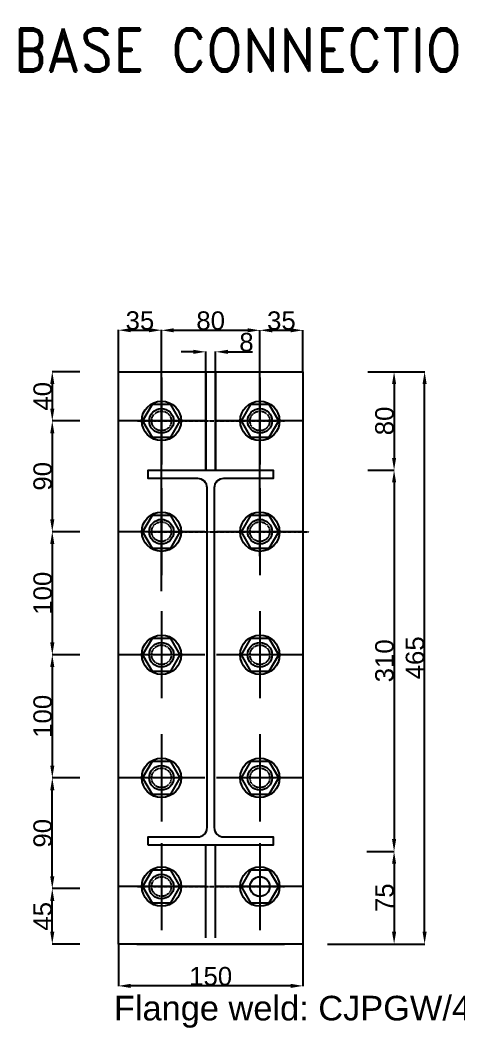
# Model space of a CAD drawing. Header units: inches. Extents: x 3340 to 8649, y 25316 to 28904.
# Drawn here: x 7483 to 7840, y 26593 to 27412 of the extents above; entities that cross this region are included whole.
import ezdxf
from ezdxf.enums import TextEntityAlignment as Align

# ---------------------------------------------------------------- set-up
doc = ezdxf.new("R2010")
doc.units = ezdxf.units.IN
doc.header["$MEASUREMENT"] = 0
doc.linetypes.add('DASHED', pattern=[0.75, 0.5, -0.25])
doc.linetypes.add('HIDDEN', pattern=[0.375, 0.25, -0.125])
doc.layers.add('DIM', color=7, linetype='Continuous')
doc.layers.add('TEXT', color=2, linetype='Continuous', lineweight=0)
doc.styles.add('ROMAND', font='ROMAND', dxfattribs={"height": 3})
doc.styles.add('ROMSIM', font='arial.ttf')
doc.styles.get("Standard").update_dxf_attribs({"font": 'arial.ttf'})
doc.dimstyles.get("Standard").update_dxf_attribs({"dimtxt": 0.18, "dimasz": 0.18, "dimexe": 0.18, "dimexo": 0.0625, "dimgap": 0.09, "dimtad": 0, "dimtih": 1, "dimtoh": 1, "dimdec": 4, "dimzin": 0, "dimdsep": 46, "dimtxsty": 'Standard', "dimcen": 0.09, "dimadec": 0, "dimazin": 0, "dimtfac": 1, "dimtdec": 4, "dimtofl": 0, "dimtmove": 0, "dimatfit": 3, "dimfxl": 1, "dimtolj": 1, "dimtzin": 0, "dimarcsym": 0})

# ---------------------------------------------------------------- blocks, each defined once
blk = doc.blocks.new('*D94')
at = {"color": 3, "lineweight": -2, "transparency": 16777216}
for p, q in [((7531.49, 27126.38), (7508.96, 27126.38)), ((7509.14, 27116.38), (7509.14, 27096.38)), ((7531.49, 27086.38), (7508.96, 27086.38))]:
    blk.add_line(p, q, dxfattribs=at)
at = {"color": 3, "transparency": 16777216}
for points in [[(7507.47, 27116.38), (7510.81, 27116.38), (7509.14, 27126.38)], [(7507.47, 27096.38), (7510.81, 27096.38), (7509.14, 27086.38)]]:
    blk.add_solid(points, dxfattribs=at)
at = {"layer": 'DEFPOINTS', "color": 0, "transparency": 16777216}
for p in [(7531.55, 27126.38), (7509.14, 27086.38), (7531.55, 27086.38)]:
    blk.add_point(p, dxfattribs=at)
at = {"color": 6, "transparency": 16777216, "insert": (7501.38, 27106.38), "char_height": 15, "attachment_point": 5, "rotation": 90, "style": 'ROMSIM'}
blk.add_mtext('\\A1;40', dxfattribs=at)
blk = doc.blocks.new('*D95')
at = {"color": 3, "lineweight": -2, "transparency": 16777216}
for p, q in [((7531.49, 27086.38), (7508.96, 27086.38)), ((7509.14, 27076.38), (7509.14, 27006.38)), ((7531.49, 26996.38), (7508.96, 26996.38))]:
    blk.add_line(p, q, dxfattribs=at)
at = {"color": 3, "transparency": 16777216}
for points in [[(7507.47, 27076.38), (7510.81, 27076.38), (7509.14, 27086.38)], [(7507.47, 27006.38), (7510.81, 27006.38), (7509.14, 26996.38)]]:
    blk.add_solid(points, dxfattribs=at)
at = {"layer": 'DEFPOINTS', "color": 0, "transparency": 16777216}
for p in [(7531.55, 27086.38), (7509.14, 26996.38), (7531.55, 26996.38)]:
    blk.add_point(p, dxfattribs=at)
at = {"color": 6, "transparency": 16777216, "insert": (7501.38, 27041.38), "char_height": 15, "attachment_point": 5, "rotation": 90, "style": 'ROMSIM'}
blk.add_mtext('\\A1;90', dxfattribs=at)
blk = doc.blocks.new('*D96')
at = {"color": 3, "lineweight": -2, "transparency": 16777216}
for p, q in [((7531.49, 26706.38), (7508.96, 26706.38)), ((7509.14, 26671.38), (7509.14, 26696.38)), ((7531.49, 26661.38), (7508.96, 26661.38))]:
    blk.add_line(p, q, dxfattribs=at)
at = {"color": 3, "transparency": 16777216}
for points in [[(7507.47, 26696.38), (7510.81, 26696.38), (7509.14, 26706.38)], [(7507.47, 26671.38), (7510.81, 26671.38), (7509.14, 26661.38)]]:
    blk.add_solid(points, dxfattribs=at)
at = {"layer": 'DEFPOINTS', "color": 0, "transparency": 16777216}
for p in [(7509.14, 26706.38), (7531.55, 26706.38), (7531.55, 26661.38)]:
    blk.add_point(p, dxfattribs=at)
at = {"color": 6, "transparency": 16777216, "insert": (7501.41, 26683.88), "char_height": 15, "attachment_point": 5, "rotation": 90, "style": 'ROMSIM'}
blk.add_mtext('\\A1;45', dxfattribs=at)
blk = doc.blocks.new('*D97')
at = {"color": 3, "lineweight": -2, "transparency": 16777216}
for p, q in [((7531.49, 26796.38), (7508.96, 26796.38)), ((7509.14, 26716.38), (7509.14, 26786.38)), ((7531.49, 26706.38), (7508.96, 26706.38))]:
    blk.add_line(p, q, dxfattribs=at)
at = {"color": 3, "transparency": 16777216}
for points in [[(7507.47, 26786.38), (7510.81, 26786.38), (7509.14, 26796.38)], [(7507.47, 26716.38), (7510.81, 26716.38), (7509.14, 26706.38)]]:
    blk.add_solid(points, dxfattribs=at)
at = {"layer": 'DEFPOINTS', "color": 0, "transparency": 16777216}
for p in [(7509.14, 26796.38), (7531.55, 26796.38), (7531.55, 26706.38)]:
    blk.add_point(p, dxfattribs=at)
at = {"color": 6, "transparency": 16777216, "insert": (7501.38, 26751.38), "char_height": 15, "attachment_point": 5, "rotation": 90, "style": 'ROMSIM'}
blk.add_mtext('\\A1;90', dxfattribs=at)
blk = doc.blocks.new('*D98')
at = {"color": 3, "lineweight": -2, "transparency": 16777216}
for p, q in [((7531.49, 26996.38), (7508.96, 26996.38)), ((7509.14, 26986.38), (7509.14, 26906.38)), ((7531.49, 26896.38), (7508.96, 26896.38))]:
    blk.add_line(p, q, dxfattribs=at)
at = {"color": 3, "transparency": 16777216}
for points in [[(7507.47, 26986.38), (7510.81, 26986.38), (7509.14, 26996.38)], [(7507.47, 26906.38), (7510.81, 26906.38), (7509.14, 26896.38)]]:
    blk.add_solid(points, dxfattribs=at)
at = {"layer": 'DEFPOINTS', "color": 0, "transparency": 16777216}
for p in [(7531.55, 26996.38), (7509.14, 26896.38), (7531.55, 26896.38)]:
    blk.add_point(p, dxfattribs=at)
at = {"color": 6, "transparency": 16777216, "insert": (7501.38, 26946.38), "char_height": 15, "attachment_point": 5, "rotation": 90, "style": 'ROMSIM'}
blk.add_mtext('\\A1;100', dxfattribs=at)
blk = doc.blocks.new('*D99')
at = {"color": 3, "lineweight": -2, "transparency": 16777216}
for p, q in [((7562.88, 27126.45), (7562.88, 27160.28)), ((7572.88, 27160.1), (7587.88, 27160.1)), ((7597.88, 26948.13), (7597.88, 27160.28))]:
    blk.add_line(p, q, dxfattribs=at)
at = {"color": 3, "transparency": 16777216}
for points in [[(7572.88, 27161.77), (7572.88, 27158.43), (7562.88, 27160.1)], [(7587.88, 27161.77), (7587.88, 27158.43), (7597.88, 27160.1)]]:
    blk.add_solid(points, dxfattribs=at)
at = {"layer": 'DEFPOINTS', "color": 0, "transparency": 16777216}
for p in [(7597.88, 27160.1), (7562.88, 27126.38), (7597.88, 26948.07)]:
    blk.add_point(p, dxfattribs=at)
at = {"color": 6, "transparency": 16777216, "insert": (7580.38, 27167.86), "char_height": 15, "attachment_point": 5, "style": 'ROMSIM'}
blk.add_mtext('\\A1;35', dxfattribs=at)
blk = doc.blocks.new('*D100')
at = {"color": 3, "lineweight": -2, "transparency": 16777216}
for p, q in [((7597.88, 26979.86), (7597.88, 27160.19)), ((7607.88, 27160.01), (7667.88, 27160.01)), ((7677.88, 26976.46), (7677.88, 27160.19))]:
    blk.add_line(p, q, dxfattribs=at)
at = {"color": 3, "transparency": 16777216}
for points in [[(7607.88, 27161.68), (7607.88, 27158.34), (7597.88, 27160.01)], [(7667.88, 27161.68), (7667.88, 27158.34), (7677.88, 27160.01)]]:
    blk.add_solid(points, dxfattribs=at)
at = {"layer": 'DEFPOINTS', "color": 0, "transparency": 16777216}
for p in [(7677.88, 27160.01), (7597.88, 26979.8), (7677.88, 26976.4)]:
    blk.add_point(p, dxfattribs=at)
at = {"color": 6, "transparency": 16777216, "insert": (7637.88, 27167.77), "char_height": 15, "attachment_point": 5, "style": 'ROMSIM'}
blk.add_mtext('\\A1;80', dxfattribs=at)
blk = doc.blocks.new('*D101')
at = {"color": 3, "lineweight": -2, "transparency": 16777216}
for p, q in [((7677.88, 27126.45), (7677.88, 27160.19)), ((7687.88, 27160.01), (7702.88, 27160.01)), ((7712.88, 27126.45), (7712.88, 27160.19))]:
    blk.add_line(p, q, dxfattribs=at)
at = {"color": 3, "transparency": 16777216}
for points in [[(7687.88, 27161.68), (7687.88, 27158.34), (7677.88, 27160.01)], [(7702.88, 27161.68), (7702.88, 27158.34), (7712.88, 27160.01)]]:
    blk.add_solid(points, dxfattribs=at)
at = {"layer": 'DEFPOINTS', "color": 0, "transparency": 16777216}
for p in [(7712.88, 27160.01), (7677.88, 27126.38), (7712.88, 27126.38)]:
    blk.add_point(p, dxfattribs=at)
at = {"color": 6, "transparency": 16777216, "insert": (7695.38, 27167.77), "char_height": 15, "attachment_point": 5, "style": 'ROMSIM'}
blk.add_mtext('\\A1;35', dxfattribs=at)
blk = doc.blocks.new('*D102')
at = {"color": 3, "lineweight": -2, "transparency": 16777216}
for p, q in [((7765.56, 27126.38), (7787.16, 27126.38)), ((7786.98, 27116.38), (7786.98, 27056.38)), ((7765.56, 27046.38), (7787.16, 27046.38))]:
    blk.add_line(p, q, dxfattribs=at)
at = {"color": 3, "transparency": 16777216}
for points in [[(7785.31, 27116.38), (7788.64, 27116.38), (7786.98, 27126.38)], [(7785.31, 27056.38), (7788.64, 27056.38), (7786.98, 27046.38)]]:
    blk.add_solid(points, dxfattribs=at)
at = {"layer": 'DEFPOINTS', "color": 0, "transparency": 16777216}
for p in [(7765.49, 27126.38), (7765.49, 27046.38), (7786.98, 27046.38)]:
    blk.add_point(p, dxfattribs=at)
at = {"color": 6, "transparency": 16777216, "insert": (7779.22, 27086.38), "char_height": 15, "attachment_point": 5, "rotation": 90, "style": 'ROMSIM'}
blk.add_mtext('\\A1;80', dxfattribs=at)
blk = doc.blocks.new('*D103')
at = {"color": 3, "lineweight": -2, "transparency": 16777216}
for p, q in [((7765.56, 27046.38), (7787.16, 27046.38)), ((7786.98, 27036.38), (7786.98, 26746.58)), ((7764.83, 26736.58), (7787.16, 26736.58))]:
    blk.add_line(p, q, dxfattribs=at)
at = {"color": 3, "transparency": 16777216}
for points in [[(7785.31, 27036.38), (7788.64, 27036.38), (7786.98, 27046.38)], [(7785.31, 26746.58), (7788.64, 26746.58), (7786.98, 26736.58)]]:
    blk.add_solid(points, dxfattribs=at)
at = {"layer": 'DEFPOINTS', "color": 0, "transparency": 16777216}
for p in [(7765.49, 27046.38), (7764.77, 26736.58), (7786.98, 26736.58)]:
    blk.add_point(p, dxfattribs=at)
at = {"color": 6, "transparency": 16777216, "insert": (7779.21, 26891.48), "char_height": 15, "attachment_point": 5, "rotation": 90, "style": 'ROMSIM'}
blk.add_mtext('\\A1;310', dxfattribs=at)
blk = doc.blocks.new('*D104')
at = {"color": 3, "lineweight": -2, "transparency": 16777216}
for p, q in [((7764.83, 26736.58), (7787.16, 26736.58)), ((7786.98, 26726.58), (7786.98, 26671.38)), ((7765.56, 26661.38), (7787.16, 26661.38))]:
    blk.add_line(p, q, dxfattribs=at)
at = {"color": 3, "transparency": 16777216}
for points in [[(7785.31, 26726.58), (7788.64, 26726.58), (7786.98, 26736.58)], [(7785.31, 26671.38), (7788.64, 26671.38), (7786.98, 26661.38)]]:
    blk.add_solid(points, dxfattribs=at)
at = {"layer": 'DEFPOINTS', "color": 0, "transparency": 16777216}
for p in [(7764.77, 26736.58), (7765.49, 26661.38), (7786.98, 26661.38)]:
    blk.add_point(p, dxfattribs=at)
at = {"color": 6, "transparency": 16777216, "insert": (7779.25, 26698.98), "char_height": 15, "attachment_point": 5, "rotation": 90, "style": 'ROMSIM'}
blk.add_mtext('\\A1;75', dxfattribs=at)
blk = doc.blocks.new('*D105')
at = {"color": 3, "lineweight": -2, "transparency": 16777216}
for p, q in [((7765.56, 27126.38), (7811.97, 27126.38)), ((7811.79, 26671.38), (7811.79, 27116.38)), ((7732.94, 26661.38), (7811.97, 26661.38))]:
    blk.add_line(p, q, dxfattribs=at)
at = {"color": 3, "transparency": 16777216}
for points in [[(7810.13, 27116.38), (7813.46, 27116.38), (7811.79, 27126.38)], [(7810.13, 26671.38), (7813.46, 26671.38), (7811.79, 26661.38)]]:
    blk.add_solid(points, dxfattribs=at)
at = {"layer": 'DEFPOINTS', "color": 0, "transparency": 16777216}
for p in [(7765.49, 27126.38), (7811.79, 27126.38), (7732.88, 26661.38)]:
    blk.add_point(p, dxfattribs=at)
at = {"color": 6, "transparency": 16777216, "insert": (7804.04, 26893.88), "char_height": 15, "attachment_point": 5, "rotation": 90, "style": 'ROMSIM'}
blk.add_mtext('\\A1;465', dxfattribs=at)
blk = doc.blocks.new('*D106')
at = {"color": 3, "lineweight": -2, "transparency": 16777216}
for p, q in [((7562.88, 26661.32), (7562.88, 26627.18)), ((7712.88, 26661.32), (7712.88, 26627.18)), ((7702.88, 26627.36), (7572.88, 26627.36))]:
    blk.add_line(p, q, dxfattribs=at)
at = {"color": 3, "transparency": 16777216}
for points in [[(7572.88, 26629.03), (7572.88, 26625.69), (7562.88, 26627.36)], [(7702.88, 26629.03), (7702.88, 26625.69), (7712.88, 26627.36)]]:
    blk.add_solid(points, dxfattribs=at)
at = {"layer": 'DEFPOINTS', "color": 0, "transparency": 16777216}
for p in [(7562.88, 26661.38), (7712.88, 26661.38), (7562.88, 26627.36)]:
    blk.add_point(p, dxfattribs=at)
at = {"color": 6, "transparency": 16777216, "insert": (7637.88, 26635.12), "char_height": 15, "attachment_point": 5}
blk.add_mtext('\\A1;150', dxfattribs=at)
blk = doc.blocks.new('bolt head')
at = {"layer": 'DIM', "color": 1, "linetype": 'Continuous', "ltscale": 0.1}
for p, q in [((0, 139), (0, -139)), ((-139, 0), (139, 0))]:
    blk.add_line(p, q, dxfattribs=at)
at = {"layer": 'DIM', "color": 4}
for p, q in [((-60.2, 0), (-30.1, 52.1)), ((-30.1, 52.1), (30.1, 52.1)), ((30.1, 52.1), (60.2, 0)), ((-30.1, -52.1), (-60.2, 0)), ((60.2, 0), (30.1, -52.1)), ((30.1, -52.1), (-30.1, -52.1))]:
    blk.add_line(p, q, dxfattribs=at)
at = {"layer": 'DIM', "color": 1, "extrusion": (0, 0, -1)}
blk.add_ellipse((0, 0), major_axis=(-62.8, 0.1), ratio=1, start_param=-0.0009787365157023498, end_param=6.282206570663884, dxfattribs=at)
at = {"layer": 'DIM', "color": 3, "linetype": 'HIDDEN', "ltscale": 0.03, "extrusion": (0, 0, -1)}
blk.add_ellipse((0, 0), major_axis=(22.2, 22.2), ratio=1, start_param=3.926991, end_param=10.210176, dxfattribs=at)
blk = doc.blocks.new('*D132')
at = {"color": 3, "lineweight": -2, "transparency": 16777216}
for p, q in [((7623.88, 27142.52), (7613.88, 27142.52)), ((7633.88, 27126.45), (7633.88, 27142.7)), ((7641.88, 27126.45), (7641.88, 27142.7)), ((7651.88, 27142.52), (7672.02, 27142.52))]:
    blk.add_line(p, q, dxfattribs=at)
at = {"color": 3, "transparency": 16777216}
for points in [[(7623.88, 27144.19), (7623.88, 27140.85), (7633.88, 27142.52)], [(7651.88, 27144.19), (7651.88, 27140.85), (7641.88, 27142.52)]]:
    blk.add_solid(points, dxfattribs=at)
at = {"layer": 'DEFPOINTS', "color": 0, "transparency": 16777216}
for p in [(7641.88, 27142.52), (7633.88, 27126.38), (7641.88, 27126.38)]:
    blk.add_point(p, dxfattribs=at)
at = {"color": 6, "transparency": 16777216, "insert": (7666.98, 27150.28), "char_height": 15, "attachment_point": 5, "style": 'ROMSIM'}
blk.add_mtext('\\A1;8', dxfattribs=at)
blk = doc.blocks.new('*D112')
at = {"color": 3, "lineweight": -2, "transparency": 16777216}
for p, q in [((7531.49, 26896.38), (7508.96, 26896.38)), ((7509.14, 26886.38), (7509.14, 26806.38)), ((7531.49, 26796.38), (7508.96, 26796.38))]:
    blk.add_line(p, q, dxfattribs=at)
at = {"color": 3, "transparency": 16777216}
for points in [[(7507.47, 26886.38), (7510.81, 26886.38), (7509.14, 26896.38)], [(7507.47, 26806.38), (7510.81, 26806.38), (7509.14, 26796.38)]]:
    blk.add_solid(points, dxfattribs=at)
at = {"layer": 'DEFPOINTS', "color": 0, "transparency": 16777216}
for p in [(7531.55, 26896.38), (7509.14, 26796.38), (7531.55, 26796.38)]:
    blk.add_point(p, dxfattribs=at)
at = {"color": 6, "transparency": 16777216, "insert": (7501.38, 26846.38), "char_height": 15, "attachment_point": 5, "rotation": 90, "style": 'ROMSIM'}
blk.add_mtext('\\A1;100', dxfattribs=at)

msp = doc.modelspace()

# ---------------------------------------------------------------- linework, layer by layer
at = {"linetype": 'Continuous'}
for p, q in [((7577.88, 27126.38), (7697.88, 27126.38)), ((7633.88, 27046.38), (7633.88, 27126.38)), ((7633.88, 27126.38), (7633.88, 27046.38)), ((7641.88, 27046.38), (7641.88, 27126.38)), ((7641.88, 27126.38), (7641.88, 27046.38)), ((7633.88, 26666.38), (7633.88, 26741.58)), ((7641.88, 26666.38), (7641.88, 26741.58)), ((7577.88, 26661.38), (7697.88, 26661.38))]:
    msp.add_line(p, q, dxfattribs=at)
at = {"linetype": 'DASHED', "ltscale": 0.1}
for p, q in [((7577.88, 27086.38), (7697.88, 27086.38)), ((7587.88, 26996.38), (7717.88, 26996.38)), ((7577.88, 26708.07), (7697.88, 26708.07))]:
    msp.add_line(p, q, dxfattribs=at)
at = {"linetype": 'Continuous'}
msp.add_lwpolyline([(7712.88, 26661.38), (7562.88, 26661.38), (7562.88, 27126.38), (7712.88, 27126.38)], close=True, dxfattribs=at)
msp.add_lwpolyline([(7587.08, 26741.58), (7587.08, 26748.38), (7627.38, 26748.38, 0.414214), (7634.98, 26755.98), (7634.98, 27031.98, 0.414214), (7627.38, 27039.58), (7587.08, 27039.58), (7587.08, 27046.38), (7688.68, 27046.38), (7688.68, 27039.58), (7648.38, 27039.58, 0.414214), (7640.78, 27031.98), (7640.78, 26755.98, 0.414214), (7648.38, 26748.38), (7688.68, 26748.38), (7688.68, 26741.58)], format="xyb", close=True)
for centre, radius in [((7597.88, 27086.38), 10), ((7677.88, 27086.38), 10), ((7597.88, 26996.38), 10), ((7677.88, 26996.38), 10), ((7597.88, 26896.38), 10), ((7677.88, 26896.38), 10), ((7597.88, 26796.38), 10), ((7677.88, 26796.38), 10), ((7597.88, 26708.07), 10), ((7677.88, 26708.07), 8)]:
    msp.add_circle(centre, radius, dxfattribs=at)

# ---------------------------------------------------------------- block references
at = {"linetype": 'DASHED', "ltscale": 0.1, "xscale": -0.2544986510738604, "yscale": 0.2544986510738604, "zscale": 0.2544986510738604}
for p in [(7597.88, 27086.38), (7677.88, 27086.38), (7597.88, 26996.38), (7597.88, 26896.38), (7597.88, 26796.38), (7597.88, 26708.07)]:
    msp.add_blockref('bolt head', p, dxfattribs=at)
at = {"color": 1, "xscale": -0.2544986510738604, "yscale": 0.2544986510738604, "zscale": 0.2544986510738604}
for p in [(7677.88, 26996.38), (7677.88, 26896.38), (7677.88, 26796.38), (7677.88, 26708.07)]:
    msp.add_blockref('bolt head', p, dxfattribs=at)

# ---------------------------------------------------------------- texts
at = {"linetype": 'Continuous', "style": 'ROMAND', "width": 0.9}
msp.add_text('BASE CONNECTION 4M16 (B1)', height=35, dxfattribs=at).set_placement((7798.91, 27387.83), align=Align.MIDDLE_CENTER)
at = {"layer": 'TEXT', "style": 'ROMSIM'}
msp.add_text('Flange weld: CJPGW/483  -  Web weld: 4 FW/483', height=20, dxfattribs=at).set_placement((7559.2, 26599.31))

# ---------------------------------------------------------------- dimensions: what is measured, and where the dimension line sits
at = {"color": 1}
for base, p1, p2, override, picture, middle in [((7597.88, 27160.1), (7562.88, 27126.38), (7597.88, 26948.07), {"dimtxt": 15, "dimasz": 10, "dimgap": 0.1, "dimtad": 1, "dimtih": 0, "dimtoh": 0, "dimdec": 0, "dimtxsty": 'ROMSIM', "dimclrd": 3, "dimclre": 3, "dimclrt": 6}, '*D99', (7580.38, 27167.86)), ((7677.88, 27160.01), (7597.88, 26979.8), (7677.88, 26976.4), {"dimtxt": 15, "dimasz": 10, "dimgap": 0.1, "dimtad": 1, "dimtih": 0, "dimtoh": 0, "dimdec": 0, "dimtxsty": 'ROMSIM', "dimclrd": 3, "dimclre": 3, "dimclrt": 6}, '*D100', (7637.88, 27167.77)), ((7712.88, 27160.01), (7677.88, 27126.38), (7712.88, 27126.38), {"dimtxt": 15, "dimasz": 10, "dimgap": 0.1, "dimtad": 1, "dimtih": 0, "dimtoh": 0, "dimdec": 0, "dimtxsty": 'ROMSIM', "dimclrd": 3, "dimclre": 3, "dimclrt": 6}, '*D101', (7695.38, 27167.77)), ((7562.88, 26627.36), (7712.88, 26661.38), (7562.88, 26661.38), {"dimtxt": 15, "dimasz": 10, "dimgap": 0.1, "dimtad": 1, "dimtih": 0, "dimtoh": 0, "dimdec": 0, "dimclrd": 3, "dimclre": 3, "dimclrt": 6}, '*D106', (7637.88, 26635.12))]:
    dim = msp.add_linear_dim(base=base, p1=p1, p2=p2, dimstyle='Standard', override=override, dxfattribs=at)
    dim.commit()
    dim.dimension.update_dxf_attribs({"geometry": picture, "text_midpoint": middle})
dim = msp.add_linear_dim(base=(7641.88, 27142.52), p1=(7633.88, 27126.38), p2=(7641.88, 27126.38), dimstyle='Standard', override={"dimtxt": 15, "dimasz": 10, "dimgap": 0.1, "dimtad": 1, "dimtih": 0, "dimtoh": 0, "dimdec": 0, "dimtxsty": 'ROMSIM', "dimclrd": 3, "dimclre": 3, "dimclrt": 6}, dxfattribs=at)
dim.commit()
dim.dimension.update_dxf_attribs({"geometry": '*D132', "text_midpoint": (7666.98, 27142.52), "dimtype": 160})
for base, p1, p2, angle, picture, middle in [((7509.14, 27086.38), (7531.55, 27126.38), (7531.55, 27086.38), 90, '*D94', (7501.38, 27106.38)), ((7811.79, 27126.38), (7732.88, 26661.38), (7765.49, 27126.38), 90, '*D105', (7804.04, 26893.88)), ((7786.98, 27046.38), (7765.49, 27126.38), (7765.49, 27046.38), 90, '*D102', (7779.22, 27086.38)), ((7509.14, 26996.38), (7531.55, 27086.38), (7531.55, 26996.38), 90, '*D95', (7501.38, 27041.38)), ((7786.98, 26736.58), (7765.49, 27046.38), (7764.77, 26736.58), 90, '*D103', (7779.21, 26891.48)), ((7509.14, 26896.38), (7531.55, 26996.38), (7531.55, 26896.38), 90, '*D98', (7501.38, 26946.38)), ((7509.14, 26796.38), (7531.55, 26896.38), (7531.55, 26796.38), 90, '*D112', (7501.38, 26846.38)), ((7509.14, 26796.38), (7531.55, 26706.38), (7531.55, 26796.38), 270, '*D97', (7501.38, 26751.38)), ((7786.98, 26661.38), (7764.77, 26736.58), (7765.49, 26661.38), 90, '*D104', (7779.25, 26698.98)), ((7509.14, 26706.38), (7531.55, 26661.38), (7531.55, 26706.38), 270, '*D96', (7501.41, 26683.88))]:
    dim = msp.add_linear_dim(base=base, p1=p1, p2=p2, angle=angle, dimstyle='Standard', override={"dimtxt": 15, "dimasz": 10, "dimgap": 0.1, "dimtad": 1, "dimtih": 0, "dimtoh": 0, "dimdec": 0, "dimtxsty": 'ROMSIM', "dimclrd": 3, "dimclre": 3, "dimclrt": 6}, dxfattribs=at)
    dim.commit()
    dim.dimension.update_dxf_attribs({"geometry": picture, "text_midpoint": middle})

doc.saveas('drawing.dxf')
